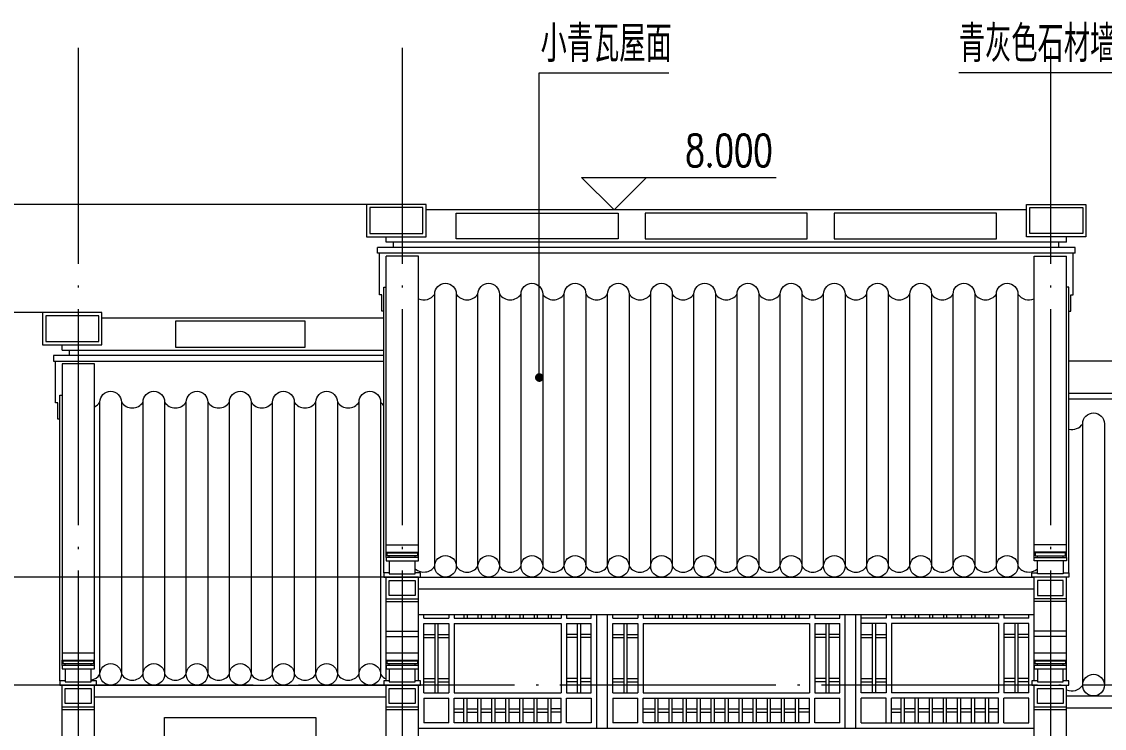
# Model space of a CAD drawing. Extents: x 577108 to 1042908, y 41950 to 81950.
# Drawn here: x 793901 to 803925, y 53495 to 60037 of the extents above; entities that cross this region are included whole.
import ezdxf

# ---------------------------------------------------------------- set-up
doc = ezdxf.new("R2010")
doc.units = 0
doc.header["$LTSCALE"] = 1000
doc.header["$MEASUREMENT"] = 0
doc.linetypes.add('DOTE', pattern=[2.42, 2, -0.2, 0.02, -0.2])
for name, color, linetype, lineweight in [('DIM_ELEV', 3, 'CONTINUOUS', 15), ('DIM_LEAD', 3, 'CONTINUOUS', 15), ('DOTE', 1, 'DOTE', 0), ('hatch', 8, 'CONTINUOUS', 5), ('LM-1', 7, 'CONTINUOUS', 18), ('LM-2', 8, 'CONTINUOUS', 18), ('LM-L', 7, 'CONTINUOUS', 15), ('LM-S', 8, 'CONTINUOUS', 5), ('PUB_TEXT', 7, 'CONTINUOUS', 20), ('瓦1', 8, 'CONTINUOUS', 15)]:
    doc.layers.add(name, color=color, linetype=linetype, lineweight=lineweight)
doc.styles.add('_TCH_DIM', font='SIMPLEX', dxfattribs={"bigfont": 'GBCBIG'})

msp = doc.modelspace()

# ---------------------------------------------------------------- linework, layer by layer
at = {"layer": 'DIM_ELEV'}
for p, q in [((799385.1564, 58295.1748), (799085.1564, 58595.1748)), ((799085.1564, 58595.1748), (800885.1564, 58595.1748)), ((799385.1564, 58295.1748), (799685.1564, 58595.1748)), ((797094.6627, 58345.1748), (792124.6627, 58345.1748)), ((794574.6627, 57345.1748), (792124.6627, 57345.1748)), ((797574.6627, 54895.1748), (792124.6627, 54895.1748)), ((794574.6627, 53895.1748), (792124.6627, 53895.1748))]:
    msp.add_line(p, q, dxfattribs=at)
at = {"layer": 'DIM_LEAD'}
for p, q in [((798693.5544, 56742.4775), (798693.5544, 59563.0589)), ((798693.5544, 59563.0589), (799892.7982, 59563.0589)), ((804414.6011, 59563.0589), (802577.1855, 59563.0589))]:
    msp.add_line(p, q, dxfattribs=at)
at = {"layer": 'DIM_LEAD', "const_width": 40}
msp.add_lwpolyline([(798693.5544, 56722.4775, 1), (798693.5544, 56762.4775, 1)], format="xyb", close=True, dxfattribs=at)
at = {"layer": 'DOTE'}
for p, q in [((794424.6627, 59795.1748), (794424.6627, 48795.1748)), ((797424.6627, 59795.1748), (797424.6627, 48795.1748)), ((803424.6627, 59795.1748), (803424.6627, 48795.1748)), ((829924.6627, 53895.1748), (792271.3809, 53895.1748))]:
    msp.add_line(p, q, dxfattribs=at)
at = {"layer": 'hatch'}
for p, q in [((797284.6627, 55120.3422), (797284.6627, 55124.972)), ((797564.6627, 55120.3422), (797564.6627, 55124.972)), ((803284.6627, 55120.3422), (803284.6627, 55124.972)), ((803564.6627, 55120.3422), (803564.6627, 55124.972)), ((797624.6627, 54515.1748), (797624.6627, 54545.1748)), ((797854.6627, 54545.1748), (797854.6627, 54515.1748)), ((797904.6627, 54545.1748), (797904.6627, 54515.1748)), ((797994.6627, 54545.1748), (797994.6627, 54515.1748)), ((798024.6627, 54545.1748), (798024.6627, 54515.1748)), ((798124.6627, 54545.1748), (798124.6627, 54515.1748)), ((798154.6627, 54545.1748), (798154.6627, 54515.1748)), ((798254.6627, 54545.1748), (798254.6627, 54515.1748)), ((798284.6627, 54545.1748), (798284.6627, 54515.1748)), ((798384.6627, 54545.1748), (798384.6627, 54515.1748)), ((798414.6627, 54545.1748), (798414.6627, 54515.1748)), ((798514.6627, 54545.1748), (798514.6627, 54515.1748)), ((798544.6627, 54545.1748), (798544.6627, 54515.1748)), ((798644.6627, 54545.1748), (798644.6627, 54515.1748)), ((798674.6627, 54545.1748), (798674.6627, 54515.1748)), ((798774.6627, 54545.1748), (798774.6627, 54515.1748)), ((798804.6627, 54545.1748), (798804.6627, 54515.1748)), ((798894.6627, 54545.1748), (798894.6627, 54515.1748)), ((798944.6627, 54545.1748), (798944.6627, 54515.1748)), ((799174.6627, 54515.1748), (799174.6627, 54545.1748)), ((799224.6627, 53495.1748), (799224.6627, 54545.1748)), ((799324.6627, 53495.1748), (799324.6627, 54545.1748)), ((799374.6627, 54515.1748), (799374.6627, 54545.1748)), ((799604.6627, 54545.1748), (799604.6627, 54515.1748)), ((799654.6627, 54545.1748), (799654.6627, 54515.1748)), ((799764.6627, 54545.1748), (799764.6627, 54515.1748)), ((799794.6627, 54545.1748), (799794.6627, 54515.1748)), ((799894.6627, 54545.1748), (799894.6627, 54515.1748)), ((799924.6627, 54545.1748), (799924.6627, 54515.1748)), ((800024.6627, 54545.1748), (800024.6627, 54515.1748)), ((800054.6627, 54545.1748), (800054.6627, 54515.1748)), ((800154.6627, 54545.1748), (800154.6627, 54515.1748)), ((800184.6627, 54545.1748), (800184.6627, 54515.1748)), ((800284.6627, 54545.1748), (800284.6627, 54515.1748)), ((800314.6627, 54545.1748), (800314.6627, 54515.1748)), ((800414.6627, 54545.1748), (800414.6627, 54515.1748)), ((800444.6627, 54545.1748), (800444.6627, 54515.1748)), ((800544.6627, 54545.1748), (800544.6627, 54515.1748)), ((800574.6627, 54545.1748), (800574.6627, 54515.1748)), ((800674.6627, 54545.1748), (800674.6627, 54515.1748)), ((800704.6627, 54545.1748), (800704.6627, 54515.1748)), ((800804.6627, 54545.1748), (800804.6627, 54515.1748)), ((800834.6627, 54545.1748), (800834.6627, 54515.1748)), ((800934.6627, 54545.1748), (800934.6627, 54515.1748)), ((800964.6627, 54545.1748), (800964.6627, 54515.1748)), ((801064.6627, 54545.1748), (801064.6627, 54515.1748)), ((801094.6627, 54545.1748), (801094.6627, 54515.1748)), ((801194.6627, 54545.1748), (801194.6627, 54515.1748)), ((801244.6627, 54545.1748), (801244.6627, 54515.1748)), ((801474.6627, 54515.1748), (801474.6627, 54545.1748)), ((801524.6627, 53495.1748), (801524.6627, 54545.1748)), ((801624.6627, 53495.1748), (801624.6627, 54545.1748)), ((801674.6627, 53825.1748), (801674.6627, 54545.1748)), ((801904.6627, 54545.1748), (801904.6627, 54515.1748)), ((801954.6627, 54545.1748), (801954.6627, 54515.1748)), ((802044.6627, 54545.1748), (802044.6627, 54515.1748)), ((802074.6627, 54545.1748), (802074.6627, 54515.1748)), ((802174.6627, 54545.1748), (802174.6627, 54515.1748)), ((802204.6627, 54545.1748), (802204.6627, 54515.1748)), ((802304.6627, 54545.1748), (802304.6627, 54515.1748)), ((802334.6627, 54545.1748), (802334.6627, 54515.1748)), ((802434.6627, 54545.1748), (802434.6627, 54515.1748)), ((802464.6627, 54545.1748), (802464.6627, 54515.1748)), ((802564.6627, 54545.1748), (802564.6627, 54515.1748)), ((802594.6627, 54545.1748), (802594.6627, 54515.1748)), ((802694.6627, 54545.1748), (802694.6627, 54515.1748)), ((802724.6627, 54545.1748), (802724.6627, 54515.1748)), ((802824.6627, 54545.1748), (802824.6627, 54515.1748)), ((802854.6627, 54545.1748), (802854.6627, 54515.1748)), ((802944.6627, 54545.1748), (802944.6627, 54515.1748)), ((802994.6627, 54545.1748), (802994.6627, 54515.1748)), ((803224.6627, 54515.1748), (803224.6627, 54545.1748)), ((797624.6627, 54515.1748), (797854.6627, 54515.1748)), ((797624.6627, 53825.1748), (797624.6627, 54465.1748)), ((797624.6627, 54465.1748), (797854.6627, 54465.1748)), ((797724.6627, 54465.1748), (797724.6627, 53825.1748)), ((797754.6627, 54465.1748), (797754.6627, 53825.1748)), ((797854.6627, 54465.1748), (797854.6627, 53825.1748)), ((797904.6627, 54515.1748), (798894.6627, 54515.1748)), ((797904.6627, 54465.1748), (798894.6627, 54465.1748)), ((797904.6627, 54465.1748), (797904.6627, 53825.1748)), ((798894.6627, 54465.1748), (798894.6627, 53825.1748)), ((798944.6627, 54515.1748), (799174.6627, 54515.1748)), ((798944.6627, 54465.1748), (799174.6627, 54465.1748)), ((798944.6627, 54465.1748), (798944.6627, 53825.1748)), ((799044.6627, 54465.1748), (799044.6627, 53825.1748)), ((799074.6627, 54465.1748), (799074.6627, 53825.1748)), ((799174.6627, 53825.1748), (799174.6627, 54465.1748)), ((799374.6627, 54515.1748), (799604.6627, 54515.1748)), ((799374.6627, 53825.1748), (799374.6627, 54465.1748)), ((799374.6627, 54465.1748), (799604.6627, 54465.1748)), ((799474.6627, 54465.1748), (799474.6627, 53825.1748)), ((799504.6627, 54465.1748), (799504.6627, 53825.1748)), ((799604.6627, 54465.1748), (799604.6627, 53825.1748)), ((799654.6627, 54515.1748), (801194.6627, 54515.1748)), ((799654.6627, 54465.1748), (801194.6627, 54465.1748)), ((799654.6627, 54465.1748), (799654.6627, 53825.1748)), ((801194.6627, 54465.1748), (801194.6627, 53825.1748)), ((801244.6627, 54515.1748), (801474.6627, 54515.1748)), ((801244.6627, 54465.1748), (801474.6627, 54465.1748)), ((801244.6627, 54465.1748), (801244.6627, 53825.1748)), ((801344.6627, 54465.1748), (801344.6627, 53825.1748)), ((801374.6627, 54465.1748), (801374.6627, 53825.1748)), ((801474.6627, 53825.1748), (801474.6627, 54465.1748)), ((801904.6627, 54515.1748), (801674.6627, 54515.1748)), ((801904.6627, 54465.1748), (801674.6627, 54465.1748)), ((801774.6627, 54465.1748), (801774.6627, 53825.1748)), ((801804.6627, 54465.1748), (801804.6627, 53825.1748)), ((801904.6627, 54465.1748), (801904.6627, 53825.1748)), ((802944.6627, 54515.1748), (801954.6627, 54515.1748)), ((801954.6627, 54465.1748), (801954.6627, 53825.1748)), ((802944.6627, 54465.1748), (801954.6627, 54465.1748)), ((802944.6627, 54465.1748), (802944.6627, 53825.1748)), ((803224.6627, 54515.1748), (802994.6627, 54515.1748)), ((803224.6627, 54465.1748), (802994.6627, 54465.1748)), ((802994.6627, 54465.1748), (802994.6627, 53825.1748)), ((803094.6627, 54465.1748), (803094.6627, 53825.1748)), ((803124.6627, 54465.1748), (803124.6627, 53825.1748)), ((803224.6627, 53825.1748), (803224.6627, 54465.1748)), ((797624.6627, 54365.1748), (797724.6627, 54365.1748)), ((797624.6627, 54335.1748), (797724.6627, 54335.1748)), ((797754.6627, 54365.1748), (797854.6627, 54365.1748)), ((797754.6627, 54335.1748), (797854.6627, 54335.1748)), ((799044.6627, 54365.1748), (798944.6627, 54365.1748)), ((799044.6627, 54335.1748), (798944.6627, 54335.1748)), ((799174.6627, 54365.1748), (799074.6627, 54365.1748)), ((799174.6627, 54335.1748), (799074.6627, 54335.1748)), ((799374.6627, 54365.1748), (799474.6627, 54365.1748)), ((799374.6627, 54335.1748), (799474.6627, 54335.1748)), ((799504.6627, 54365.1748), (799604.6627, 54365.1748)), ((799504.6627, 54335.1748), (799604.6627, 54335.1748)), ((801344.6627, 54365.1748), (801244.6627, 54365.1748)), ((801344.6627, 54335.1748), (801244.6627, 54335.1748)), ((801474.6627, 54365.1748), (801374.6627, 54365.1748)), ((801474.6627, 54335.1748), (801374.6627, 54335.1748)), ((801674.6627, 54365.1748), (801774.6627, 54365.1748)), ((801674.6627, 54335.1748), (801774.6627, 54335.1748)), ((801804.6627, 54365.1748), (801904.6627, 54365.1748)), ((801804.6627, 54335.1748), (801904.6627, 54335.1748)), ((803094.6627, 54365.1748), (802994.6627, 54365.1748)), ((803094.6627, 54335.1748), (802994.6627, 54335.1748)), ((803224.6627, 54365.1748), (803124.6627, 54365.1748)), ((803224.6627, 54335.1748), (803124.6627, 54335.1748)), ((794284.6627, 54120.3422), (794284.6627, 54124.972)), ((794564.6627, 54120.3422), (794564.6627, 54124.972)), ((797624.6627, 53955.1748), (797724.6627, 53955.1748)), ((797754.6627, 53955.1748), (797854.6627, 53955.1748)), ((799044.6627, 53955.1748), (798944.6627, 53955.1748)), ((799174.6627, 53955.1748), (799074.6627, 53955.1748)), ((799374.6627, 53955.1748), (799474.6627, 53955.1748)), ((799504.6627, 53955.1748), (799604.6627, 53955.1748)), ((801344.6627, 53955.1748), (801244.6627, 53955.1748)), ((801474.6627, 53955.1748), (801374.6627, 53955.1748)), ((801674.6627, 53955.1748), (801774.6627, 53955.1748)), ((801804.6627, 53955.1748), (801904.6627, 53955.1748)), ((803094.6627, 53955.1748), (802994.6627, 53955.1748)), ((803224.6627, 53955.1748), (803124.6627, 53955.1748)), ((797624.6627, 53925.1748), (797724.6627, 53925.1748)), ((797754.6627, 53925.1748), (797854.6627, 53925.1748)), ((799044.6627, 53925.1748), (798944.6627, 53925.1748)), ((799174.6627, 53925.1748), (799074.6627, 53925.1748)), ((799374.6627, 53925.1748), (799474.6627, 53925.1748)), ((799504.6627, 53925.1748), (799604.6627, 53925.1748)), ((801344.6627, 53925.1748), (801244.6627, 53925.1748)), ((801474.6627, 53925.1748), (801374.6627, 53925.1748)), ((801674.6627, 53925.1748), (801774.6627, 53925.1748)), ((801804.6627, 53925.1748), (801904.6627, 53925.1748)), ((803094.6627, 53925.1748), (802994.6627, 53925.1748)), ((803224.6627, 53925.1748), (803124.6627, 53925.1748)), ((797624.6627, 53825.1748), (797854.6627, 53825.1748)), ((797624.6627, 53775.1748), (797854.6627, 53775.1748)), ((797624.6627, 53775.1748), (797624.6627, 53545.1748)), ((797854.6627, 53545.1748), (797854.6627, 53775.1748)), ((797904.6627, 53825.1748), (798894.6627, 53825.1748)), ((797904.6627, 53545.1748), (797904.6627, 53775.1748)), ((797904.6627, 53775.1748), (798894.6627, 53775.1748)), ((797994.6627, 53545.1748), (797994.6627, 53775.1748)), ((798024.6627, 53545.1748), (798024.6627, 53775.1748)), ((798124.6627, 53545.1748), (798124.6627, 53775.1748)), ((798154.6627, 53545.1748), (798154.6627, 53775.1748)), ((798254.6627, 53545.1748), (798254.6627, 53775.1748)), ((798284.6627, 53545.1748), (798284.6627, 53775.1748)), ((798384.6627, 53545.1748), (798384.6627, 53775.1748)), ((798414.6627, 53545.1748), (798414.6627, 53775.1748)), ((798514.6627, 53545.1748), (798514.6627, 53775.1748)), ((798544.6627, 53545.1748), (798544.6627, 53775.1748)), ((798644.6627, 53545.1748), (798644.6627, 53775.1748)), ((798674.6627, 53545.1748), (798674.6627, 53775.1748)), ((798774.6627, 53545.1748), (798774.6627, 53775.1748)), ((798804.6627, 53545.1748), (798804.6627, 53775.1748)), ((798894.6627, 53545.1748), (798894.6627, 53775.1748)), ((798944.6627, 53825.1748), (799174.6627, 53825.1748)), ((798944.6627, 53545.1748), (798944.6627, 53775.1748)), ((798944.6627, 53775.1748), (799174.6627, 53775.1748)), ((799174.6627, 53775.1748), (799174.6627, 53545.1748)), ((799374.6627, 53825.1748), (799604.6627, 53825.1748)), ((799374.6627, 53775.1748), (799604.6627, 53775.1748)), ((799374.6627, 53775.1748), (799374.6627, 53545.1748)), ((799604.6627, 53545.1748), (799604.6627, 53775.1748)), ((799654.6627, 53825.1748), (801194.6627, 53825.1748)), ((799654.6627, 53545.1748), (799654.6627, 53775.1748)), ((799654.6627, 53775.1748), (801194.6627, 53775.1748)), ((799764.6627, 53545.1748), (799764.6627, 53775.1748)), ((799794.6627, 53545.1748), (799794.6627, 53775.1748)), ((799894.6627, 53545.1748), (799894.6627, 53775.1748)), ((799924.6627, 53545.1748), (799924.6627, 53775.1748)), ((800024.6627, 53545.1748), (800024.6627, 53775.1748)), ((800054.6627, 53545.1748), (800054.6627, 53775.1748)), ((800154.6627, 53545.1748), (800154.6627, 53775.1748)), ((800184.6627, 53545.1748), (800184.6627, 53775.1748)), ((800284.6627, 53545.1748), (800284.6627, 53775.1748)), ((800314.6627, 53545.1748), (800314.6627, 53775.1748)), ((800414.6627, 53545.1748), (800414.6627, 53775.1748)), ((800444.6627, 53545.1748), (800444.6627, 53775.1748)), ((800544.6627, 53545.1748), (800544.6627, 53775.1748)), ((800574.6627, 53545.1748), (800574.6627, 53775.1748)), ((800674.6627, 53545.1748), (800674.6627, 53775.1748)), ((800704.6627, 53545.1748), (800704.6627, 53775.1748)), ((800804.6627, 53545.1748), (800804.6627, 53775.1748)), ((800834.6627, 53545.1748), (800834.6627, 53775.1748)), ((800934.6627, 53545.1748), (800934.6627, 53775.1748)), ((800964.6627, 53545.1748), (800964.6627, 53775.1748)), ((801064.6627, 53545.1748), (801064.6627, 53775.1748)), ((801094.6627, 53545.1748), (801094.6627, 53775.1748)), ((801194.6627, 53545.1748), (801194.6627, 53775.1748)), ((801244.6627, 53825.1748), (801474.6627, 53825.1748)), ((801244.6627, 53545.1748), (801244.6627, 53775.1748)), ((801244.6627, 53775.1748), (801474.6627, 53775.1748)), ((801474.6627, 53545.1748), (801474.6627, 53775.1748)), ((801904.6627, 53825.1748), (801674.6627, 53825.1748)), ((801674.6627, 53545.1748), (801674.6627, 53775.1748)), ((801904.6627, 53775.1748), (801674.6627, 53775.1748)), ((801904.6627, 53545.1748), (801904.6627, 53775.1748)), ((802944.6627, 53825.1748), (801954.6627, 53825.1748)), ((801954.6627, 53545.1748), (801954.6627, 53775.1748)), ((802944.6627, 53775.1748), (801954.6627, 53775.1748)), ((802044.6627, 53545.1748), (802044.6627, 53775.1748)), ((802074.6627, 53545.1748), (802074.6627, 53775.1748)), ((802174.6627, 53545.1748), (802174.6627, 53775.1748)), ((802204.6627, 53545.1748), (802204.6627, 53775.1748)), ((802304.6627, 53545.1748), (802304.6627, 53775.1748)), ((802334.6627, 53545.1748), (802334.6627, 53775.1748)), ((802434.6627, 53545.1748), (802434.6627, 53775.1748)), ((802464.6627, 53545.1748), (802464.6627, 53775.1748)), ((802564.6627, 53545.1748), (802564.6627, 53775.1748)), ((802594.6627, 53545.1748), (802594.6627, 53775.1748)), ((802694.6627, 53545.1748), (802694.6627, 53775.1748)), ((802724.6627, 53545.1748), (802724.6627, 53775.1748)), ((802824.6627, 53545.1748), (802824.6627, 53775.1748)), ((802854.6627, 53545.1748), (802854.6627, 53775.1748)), ((802944.6627, 53545.1748), (802944.6627, 53775.1748)), ((803224.6627, 53825.1748), (802994.6627, 53825.1748)), ((802994.6627, 53545.1748), (802994.6627, 53775.1748)), ((803224.6627, 53775.1748), (802994.6627, 53775.1748)), ((803224.6627, 53545.1748), (803224.6627, 53775.1748)), ((797904.6627, 53675.1748), (797994.6627, 53675.1748)), ((797904.6627, 53645.1748), (797994.6627, 53645.1748)), ((798024.6627, 53675.1748), (798124.6627, 53675.1748)), ((798024.6627, 53645.1748), (798124.6627, 53645.1748)), ((798154.6627, 53675.1748), (798254.6627, 53675.1748)), ((798154.6627, 53645.1748), (798254.6627, 53645.1748)), ((798284.6627, 53675.1748), (798384.6627, 53675.1748)), ((798284.6627, 53645.1748), (798384.6627, 53645.1748)), ((798414.6627, 53675.1748), (798514.6627, 53675.1748)), ((798414.6627, 53645.1748), (798514.6627, 53645.1748)), ((798544.6627, 53675.1748), (798644.6627, 53675.1748)), ((798544.6627, 53645.1748), (798644.6627, 53645.1748)), ((798674.6627, 53675.1748), (798774.6627, 53675.1748)), ((798674.6627, 53645.1748), (798774.6627, 53645.1748)), ((798894.6627, 53675.1748), (798804.6627, 53675.1748)), ((798894.6627, 53645.1748), (798804.6627, 53645.1748)), ((799654.6627, 53675.1748), (799764.6627, 53675.1748)), ((799654.6627, 53645.1748), (799764.6627, 53645.1748)), ((799794.6627, 53675.1748), (799894.6627, 53675.1748)), ((799794.6627, 53645.1748), (799894.6627, 53645.1748)), ((799924.6627, 53675.1748), (800024.6627, 53675.1748)), ((799924.6627, 53645.1748), (800024.6627, 53645.1748)), ((800054.6627, 53675.1748), (800154.6627, 53675.1748)), ((800054.6627, 53645.1748), (800154.6627, 53645.1748)), ((800184.6627, 53675.1748), (800284.6627, 53675.1748)), ((800184.6627, 53645.1748), (800284.6627, 53645.1748)), ((800314.6627, 53675.1748), (800414.6627, 53675.1748)), ((800314.6627, 53645.1748), (800414.6627, 53645.1748)), ((800444.6627, 53675.1748), (800544.6627, 53675.1748)), ((800444.6627, 53645.1748), (800544.6627, 53645.1748)), ((800574.6627, 53675.1748), (800674.6627, 53675.1748)), ((800574.6627, 53645.1748), (800674.6627, 53645.1748)), ((800704.6627, 53675.1748), (800804.6627, 53675.1748)), ((800704.6627, 53645.1748), (800804.6627, 53645.1748)), ((800834.6627, 53675.1748), (800934.6627, 53675.1748)), ((800834.6627, 53645.1748), (800934.6627, 53645.1748)), ((800964.6627, 53675.1748), (801064.6627, 53675.1748)), ((800964.6627, 53645.1748), (801064.6627, 53645.1748)), ((801194.6627, 53675.1748), (801094.6627, 53675.1748)), ((801194.6627, 53645.1748), (801094.6627, 53645.1748)), ((801954.6627, 53675.1748), (802044.6627, 53675.1748)), ((801954.6627, 53645.1748), (802044.6627, 53645.1748)), ((802174.6627, 53675.1748), (802074.6627, 53675.1748)), ((802174.6627, 53645.1748), (802074.6627, 53645.1748)), ((802304.6627, 53675.1748), (802204.6627, 53675.1748)), ((802304.6627, 53645.1748), (802204.6627, 53645.1748)), ((802434.6627, 53675.1748), (802334.6627, 53675.1748)), ((802434.6627, 53645.1748), (802334.6627, 53645.1748)), ((802564.6627, 53675.1748), (802464.6627, 53675.1748)), ((802564.6627, 53645.1748), (802464.6627, 53645.1748)), ((802694.6627, 53675.1748), (802594.6627, 53675.1748)), ((802694.6627, 53645.1748), (802594.6627, 53645.1748)), ((802824.6627, 53675.1748), (802724.6627, 53675.1748)), ((802824.6627, 53645.1748), (802724.6627, 53645.1748)), ((802944.6627, 53675.1748), (802854.6627, 53675.1748)), ((802944.6627, 53645.1748), (802854.6627, 53645.1748)), ((797854.6627, 53545.1748), (797624.6627, 53545.1748)), ((798894.6627, 53545.1748), (797904.6627, 53545.1748)), ((799174.6627, 53545.1748), (798944.6627, 53545.1748)), ((799604.6627, 53545.1748), (799374.6627, 53545.1748)), ((801194.6627, 53545.1748), (799654.6627, 53545.1748)), ((801474.6627, 53545.1748), (801244.6627, 53545.1748)), ((801674.6627, 53545.1748), (802944.6627, 53545.1748)), ((802994.6627, 53545.1748), (803224.6627, 53545.1748)), ((803274.6627, 53495.1748), (797574.6627, 53495.1748))]:
    msp.add_line(p, q, dxfattribs=at)
at = {"layer": 'LM-1'}
for p, q in [((794574.6627, 56868.3401), (794274.6627, 56868.3401)), ((794274.6627, 56868.3401), (794274.6627, 54124.972)), ((794574.6627, 54124.972), (794574.6627, 56868.3401)), ((794254.6627, 53935.8242), (794254.6627, 56578.7848)), ((797274.6627, 53935.8242), (797274.6627, 54895.1748)), ((797574.6627, 53935.8242), (797574.6627, 54895.1748)), ((797574.6627, 54895.1748), (803274.6627, 54895.1748)), ((803274.6627, 53935.8242), (803274.6627, 54895.1748)), ((803574.6627, 53935.8242), (803574.6627, 54895.1748)), ((803274.6627, 54782.6142), (797574.6627, 54782.6142)), ((797274.6627, 54695.1748), (797574.6627, 54695.1748)), ((803574.6627, 54695.1748), (803274.6627, 54695.1748)), ((803274.6627, 54545.1748), (797574.6627, 54545.1748)), ((794274.6627, 52408.5723), (794274.6627, 53895.1748)), ((794574.6627, 52408.5723), (794574.6627, 53895.1748)), ((794574.6627, 53895.1748), (797274.6627, 53895.1748)), ((797274.6627, 50145.1748), (797274.6627, 53895.1748)), ((797574.6627, 50145.1748), (797574.6627, 53895.1748)), ((803274.6627, 52408.5723), (803274.6627, 53895.1748)), ((803574.6627, 52408.5723), (803574.6627, 53895.1748)), ((797274.6627, 53782.6142), (794574.6627, 53782.6142)), ((803574.6627, 53795.1748), (806474.6627, 53795.1748)), ((794274.6627, 53695.1748), (794574.6627, 53695.1748)), ((806524.6627, 53682.6142), (803574.6627, 53682.6142))]:
    msp.add_line(p, q, dxfattribs=at)
for points in [[(797574.6627, 55077.9284), (797274.6627, 55077.9284), (797274.6627, 55045.8525), (797304.6627, 55045.8525), (797304.6627, 54925.1748), (797544.6627, 54925.1748), (797544.6627, 55045.8525), (797574.6627, 55045.8525), (797574.6627, 55077.9284)], [(803274.6627, 55077.9284), (803574.6627, 55077.9284), (803574.6627, 55045.8525), (803544.6627, 55045.8525), (803544.6627, 54925.1748), (803304.6627, 54925.1748), (803304.6627, 55045.8525), (803274.6627, 55045.8525), (803274.6627, 55077.9284)], [(797304.6627, 54935.8242), (797254.6627, 54935.8242), (797254.6627, 54895.1748), (797594.6627, 54895.1748), (797594.6627, 54935.8242), (797544.6627, 54935.8242)], [(803544.6627, 54935.8242), (803594.6627, 54935.8242), (803594.6627, 54895.1748), (803254.6627, 54895.1748), (803254.6627, 54935.8242), (803304.6627, 54935.8242)], [(794574.6627, 54077.9284), (794274.6627, 54077.9284), (794274.6627, 54045.8525), (794304.6627, 54045.8525), (794304.6627, 53925.1748), (794544.6627, 53925.1748), (794544.6627, 54045.8525), (794574.6627, 54045.8525), (794574.6627, 54077.9284)], [(794304.6627, 53935.8242), (794254.6627, 53935.8242), (794254.6627, 53895.1748), (794594.6627, 53895.1748), (794594.6627, 53935.8242), (794544.6627, 53935.8242)]]:
    msp.add_lwpolyline(points, dxfattribs=at)
for points in [[(797284.6627, 55120.3422), (797564.6627, 55120.3422), (797564.6627, 55092.2805), (797284.6627, 55092.2805)], [(803564.6627, 55120.3422), (803284.6627, 55120.3422), (803284.6627, 55092.2805), (803564.6627, 55092.2805)], [(794284.6627, 54120.3422), (794564.6627, 54120.3422), (794564.6627, 54092.2805), (794284.6627, 54092.2805)], [(795224.6627, 53595.1748), (796624.6627, 53595.1748), (796624.6627, 50895.1748), (795224.6627, 50895.1748)]]:
    msp.add_lwpolyline(points, close=True, dxfattribs=at)
at = {"layer": 'LM-2'}
for p, q in [((797274.6627, 55077.9284), (797274.6627, 55124.972)), ((797304.6627, 55120.3422), (797304.6627, 55124.972)), ((797304.6627, 55077.9284), (797304.6627, 55092.2805)), ((797304.6627, 55045.8525), (797544.6627, 55045.8525)), ((797544.6627, 55120.3422), (797544.6627, 55124.972)), ((797544.6627, 55077.9284), (797544.6627, 55092.2805)), ((797574.6627, 55077.9284), (797574.6627, 55124.972)), ((803274.6627, 55077.9284), (803274.6627, 55124.972)), ((803304.6627, 55120.3422), (803304.6627, 55124.972)), ((803304.6627, 55077.9284), (803304.6627, 55092.2805)), ((803544.6627, 55045.8525), (803304.6627, 55045.8525)), ((803544.6627, 55120.3422), (803544.6627, 55124.972)), ((803544.6627, 55077.9284), (803544.6627, 55092.2805)), ((803574.6627, 55077.9284), (803574.6627, 55124.972)), ((797274.6627, 54670.1748), (797574.6627, 54670.1748)), ((803574.6627, 54670.1748), (803274.6627, 54670.1748)), ((797274.6627, 54395.1748), (797574.6627, 54395.1748)), ((797274.6627, 54345.1748), (797574.6627, 54345.1748)), ((803574.6627, 54395.1748), (803274.6627, 54395.1748)), ((803574.6627, 54345.1748), (803274.6627, 54345.1748)), ((794274.6627, 54077.9284), (794274.6627, 54124.972)), ((794304.6627, 54120.3422), (794304.6627, 54124.972)), ((794304.6627, 54077.9284), (794304.6627, 54092.2805)), ((794304.6627, 54045.8525), (794544.6627, 54045.8525)), ((794544.6627, 54120.3422), (794544.6627, 54124.972)), ((794544.6627, 54077.9284), (794544.6627, 54092.2805)), ((794574.6627, 54077.9284), (794574.6627, 54124.972)), ((794274.6627, 53670.1748), (794574.6627, 53670.1748))]:
    msp.add_line(p, q, dxfattribs=at)
for points in [[(797924.6627, 58265.1748), (799424.6627, 58265.1748), (799424.6627, 58025.1748), (797924.6627, 58025.1748)], [(801174.6627, 58265.1748), (799674.6627, 58265.1748), (799674.6627, 58025.1748), (801174.6627, 58025.1748)], [(802924.6627, 58265.1748), (801424.6627, 58265.1748), (801424.6627, 58025.1748), (802924.6627, 58025.1748)], [(797304.6627, 54864.5911), (797544.6627, 54864.5911), (797544.6627, 54724.5911), (797304.6627, 54724.5911)], [(803544.6627, 54864.5911), (803304.6627, 54864.5911), (803304.6627, 54724.5911), (803544.6627, 54724.5911)], [(794304.6627, 53864.5911), (794544.6627, 53864.5911), (794544.6627, 53724.5911), (794304.6627, 53724.5911)]]:
    msp.add_lwpolyline(points, close=True, dxfattribs=at)
at = {"layer": 'LM-L'}
for p, q in [((803204.6627, 58295.1748), (797644.6627, 58295.1748)), ((797274.6627, 57995.1748), (797274.6627, 58045.1748)), ((803574.6627, 57995.1748), (803574.6627, 58045.1748)), ((803654.6627, 57945.1748), (797194.6627, 57945.1748)), ((797194.6627, 57895.1748), (797194.6627, 57945.1748)), ((803574.6627, 57995.1748), (797274.6627, 57995.1748)), ((797344.6627, 57945.1748), (797344.6627, 57995.1748)), ((803504.6627, 57945.1748), (803504.6627, 57995.1748)), ((803654.6627, 57895.1748), (803654.6627, 57945.1748)), ((803654.6627, 57895.1748), (797194.6627, 57895.1748)), ((797214.6627, 57507.4256), (797214.6627, 57895.1748)), ((797274.6627, 55124.972), (797274.6627, 57865.0905)), ((797574.6627, 57865.0905), (797274.6627, 57865.0905)), ((797574.6627, 55124.972), (797574.6627, 57865.0905)), ((803274.6627, 57865.0905), (803574.6627, 57865.0905)), ((803274.6627, 55124.972), (803274.6627, 57865.0905)), ((803574.6627, 55124.972), (803574.6627, 57865.0905)), ((803634.6627, 57507.4256), (803634.6627, 57895.1748)), ((797254.6627, 57578.7848), (797274.6627, 57578.7848)), ((797254.6627, 54935.8242), (797254.6627, 57578.7848)), ((803594.6627, 57578.7848), (803574.6627, 57578.7848)), ((803594.6627, 54935.8242), (803594.6627, 57578.7848)), ((797234.6627, 57507.4256), (797214.6627, 57507.4256)), ((797234.6627, 57357.4256), (797234.6627, 57507.4256)), ((803614.6627, 57357.4256), (803614.6627, 57507.4256)), ((803614.6627, 57507.4256), (803634.6627, 57507.4256)), ((797254.6627, 57357.4256), (797234.6627, 57357.4256)), ((803594.6627, 57357.4256), (803614.6627, 57357.4256)), ((794644.6627, 57295.1748), (797254.6627, 57295.1748)), ((794274.6627, 56995.1748), (794274.6627, 57045.1748)), ((794274.6627, 56995.1748), (797254.6627, 56995.1748)), ((794344.6627, 56945.1748), (794344.6627, 56995.1748)), ((794214.6627, 56507.4256), (794214.6627, 56895.1748)), ((807254.6627, 56895.1748), (803594.6627, 56895.1748)), ((794254.6627, 56578.7848), (794274.6627, 56578.7848)), ((807254.6627, 56595.1748), (803594.6627, 56595.1748)), ((794234.6627, 56507.4256), (794214.6627, 56507.4256)), ((794234.6627, 56357.4256), (794234.6627, 56507.4256)), ((794254.6627, 56357.4256), (794234.6627, 56357.4256)), ((797274.6627, 55195.1748), (797574.6627, 55195.1748)), ((803574.6627, 55195.1748), (803274.6627, 55195.1748)), ((797274.6627, 55124.972), (797574.6627, 55124.972)), ((803574.6627, 55124.972), (803274.6627, 55124.972)), ((794274.6627, 54195.1748), (794574.6627, 54195.1748)), ((797274.6627, 54195.1748), (797574.6627, 54195.1748)), ((803274.6627, 54195.1748), (803574.6627, 54195.1748)), ((794274.6627, 54124.972), (794574.6627, 54124.972)), ((797274.6627, 54124.972), (797574.6627, 54124.972)), ((797284.6627, 54120.3422), (797284.6627, 54124.972)), ((797564.6627, 54120.3422), (797564.6627, 54124.972)), ((803274.6627, 54124.972), (803574.6627, 54124.972)), ((803284.6627, 54120.3422), (803284.6627, 54124.972)), ((803564.6627, 54120.3422), (803564.6627, 54124.972)), ((797274.6627, 53695.1748), (797574.6627, 53695.1748)), ((803274.6627, 53695.1748), (803574.6627, 53695.1748))]:
    msp.add_line(p, q, dxfattribs=at)
for points in [[(797644.6627, 58345.1748), (797094.6627, 58345.1748), (797094.6627, 58045.1748), (797644.6627, 58045.1748)], [(803204.6627, 58345.1748), (803754.6627, 58345.1748), (803754.6627, 58045.1748), (803204.6627, 58045.1748)], [(794644.6627, 57345.1748), (794094.6627, 57345.1748), (794094.6627, 57045.1748), (794644.6627, 57045.1748)], [(797284.6627, 54120.3422), (797564.6627, 54120.3422), (797564.6627, 54092.2805), (797284.6627, 54092.2805)], [(803284.6627, 54120.3422), (803564.6627, 54120.3422), (803564.6627, 54092.2805), (803284.6627, 54092.2805)]]:
    msp.add_lwpolyline(points, close=True, dxfattribs=at)
for points in [[(797254.6627, 56945.1748), (794194.6627, 56945.1748), (794194.6627, 56895.1748), (797254.6627, 56895.1748)], [(803594.6627, 56545.1748), (807254.6627, 56545.1748)], [(797574.6627, 54077.9284), (797274.6627, 54077.9284), (797274.6627, 54045.8525), (797304.6627, 54045.8525), (797304.6627, 53925.1748), (797544.6627, 53925.1748), (797544.6627, 54045.8525), (797574.6627, 54045.8525), (797574.6627, 54077.9284)], [(803574.6627, 54077.9284), (803274.6627, 54077.9284), (803274.6627, 54045.8525), (803304.6627, 54045.8525), (803304.6627, 53925.1748), (803544.6627, 53925.1748), (803544.6627, 54045.8525), (803574.6627, 54045.8525), (803574.6627, 54077.9284)], [(797304.6627, 53935.8242), (797254.6627, 53935.8242), (797254.6627, 53895.1748), (797594.6627, 53895.1748), (797594.6627, 53935.8242), (797544.6627, 53935.8242)], [(803304.6627, 53935.8242), (803254.6627, 53935.8242), (803254.6627, 53895.1748), (803594.6627, 53895.1748), (803594.6627, 53935.8242), (803544.6627, 53935.8242)]]:
    msp.add_lwpolyline(points, dxfattribs=at)
at = {"layer": 'LM-S'}
for p, q in [((797274.6627, 54077.9284), (797274.6627, 54124.972)), ((797304.6627, 54120.3422), (797304.6627, 54124.972)), ((797304.6627, 54077.9284), (797304.6627, 54092.2805)), ((797304.6627, 54045.8525), (797544.6627, 54045.8525)), ((797544.6627, 54120.3422), (797544.6627, 54124.972)), ((797544.6627, 54077.9284), (797544.6627, 54092.2805)), ((797574.6627, 54077.9284), (797574.6627, 54124.972)), ((803274.6627, 54077.9284), (803274.6627, 54124.972)), ((803304.6627, 54120.3422), (803304.6627, 54124.972)), ((803304.6627, 54077.9284), (803304.6627, 54092.2805)), ((803304.6627, 54045.8525), (803544.6627, 54045.8525)), ((803544.6627, 54120.3422), (803544.6627, 54124.972)), ((803544.6627, 54077.9284), (803544.6627, 54092.2805)), ((803574.6627, 54077.9284), (803574.6627, 54124.972)), ((797274.6627, 53670.1748), (797574.6627, 53670.1748)), ((803274.6627, 53670.1748), (803574.6627, 53670.1748))]:
    msp.add_line(p, q, dxfattribs=at)
for points in [[(797614.6627, 58315.1748), (797124.6627, 58315.1748), (797124.6627, 58075.1748), (797614.6627, 58075.1748)], [(803234.6627, 58315.1748), (803724.6627, 58315.1748), (803724.6627, 58075.1748), (803234.6627, 58075.1748)], [(794614.6627, 57315.1748), (794124.6627, 57315.1748), (794124.6627, 57075.1748), (794614.6627, 57075.1748)], [(796524.6627, 57265.1748), (795324.6627, 57265.1748), (795324.6627, 57025.1748), (796524.6627, 57025.1748)], [(797304.6627, 53864.5911), (797544.6627, 53864.5911), (797544.6627, 53724.5911), (797304.6627, 53724.5911)], [(803304.6627, 53864.5911), (803544.6627, 53864.5911), (803544.6627, 53724.5911), (803304.6627, 53724.5911)]]:
    msp.add_lwpolyline(points, close=True, dxfattribs=at)
at = {"layer": '瓦1'}
for points in [[(797724.6627, 54995.1748), (797724.6627, 57515.2471, -1), (797924.6627, 57515.2471), (797924.6627, 54995.1748)], [(798124.6627, 54995.1748), (798124.6627, 57515.2471, -1), (798324.6627, 57515.2471), (798324.6627, 54995.1748)], [(798524.6627, 54995.1748), (798524.6627, 57515.2471, -1), (798724.6627, 57515.2471), (798724.6627, 54995.1748)], [(798924.6627, 54995.1748), (798924.6627, 57515.2471, -1), (799124.6627, 57515.2471), (799124.6627, 54995.1748)], [(799324.6627, 54995.1748), (799324.6627, 57515.2471, -1), (799524.6627, 57515.2471), (799524.6627, 54995.1748)], [(799724.6627, 54995.1748), (799724.6627, 57515.2471, -1), (799924.6627, 57515.2471), (799924.6627, 54995.1748)], [(800124.6627, 54995.1748), (800124.6627, 57515.2471, -1), (800324.6627, 57515.2471), (800324.6627, 54995.1748)], [(800524.6627, 54995.1748), (800524.6627, 57515.2471, -1), (800724.6627, 57515.2471), (800724.6627, 54995.1748)], [(800924.6627, 54995.1748), (800924.6627, 57515.2471, -1), (801124.6627, 57515.2471), (801124.6627, 54995.1748)], [(801324.6627, 54995.1748), (801324.6627, 57515.2471, -1), (801524.6627, 57515.2471), (801524.6627, 54995.1748)], [(801724.6627, 54995.1748), (801724.6627, 57515.2471, -1), (801924.6627, 57515.2471), (801924.6627, 54995.1748)], [(802124.6627, 54995.1748), (802124.6627, 57515.2471, -1), (802324.6627, 57515.2471), (802324.6627, 54995.1748)], [(802524.6627, 54995.1748), (802524.6627, 57515.2471, -1), (802724.6627, 57515.2471), (802724.6627, 54995.1748)], [(802924.6627, 54995.1748), (802924.6627, 57515.2471, -1), (803124.6627, 57515.2471), (803124.6627, 54995.1748)], [(794624.6629, 53995.1748), (794624.6629, 56515.2471, -1), (794824.6629, 56515.2471), (794824.6629, 53995.1748)], [(795024.6629, 53995.1748), (795024.6629, 56515.2471, -1), (795224.6629, 56515.2471), (795224.6629, 53995.1748)], [(795424.6629, 53995.1748), (795424.6629, 56515.2471, -1), (795624.6629, 56515.2471), (795624.6629, 53995.1748)], [(795824.6629, 53995.1748), (795824.6629, 56515.2471, -1), (796024.6629, 56515.2471), (796024.6629, 53995.1748)], [(796224.6629, 53995.1748), (796224.6629, 56515.2471, -1), (796424.6629, 56515.2471), (796424.6629, 53995.1748)], [(796624.6629, 53995.1748), (796624.6629, 56515.2471, -1), (796824.6629, 56515.2471), (796824.6629, 53995.1748)], [(797024.6629, 53995.1748), (797024.6629, 56515.2471, -1), (797224.6629, 56515.2471), (797224.6629, 53995.1748)], [(803724.6627, 53895.1748), (803724.6627, 56315.2471, -1), (803924.6627, 56315.2471), (803924.6627, 53895.1748)]]:
    msp.add_lwpolyline(points, format="xyb", dxfattribs=at)
for centre in [(797824.6627, 54995.1748), (798224.6627, 54995.1748), (798624.6627, 54995.1748), (799024.6627, 54995.1748), (799424.6627, 54995.1748), (799824.6627, 54995.1748), (800224.6627, 54995.1748), (800624.6627, 54995.1748), (801024.6627, 54995.1748), (801424.6627, 54995.1748), (801824.6627, 54995.1748), (802224.6627, 54995.1748), (802624.6627, 54995.1748), (803024.6627, 54995.1748), (794724.6629, 53995.1748), (795124.6629, 53995.1748), (795524.6629, 53995.1748), (795924.6629, 53995.1748), (796324.6629, 53995.1748), (796724.6629, 53995.1748), (797124.6629, 53995.1748), (803824.6627, 53895.1748)]:
    msp.add_circle(centre, 100, dxfattribs=at)
for centre, start, end in [((797624.6627, 57581.5796), 245.37568164, 326.44269023), ((798024.6627, 57581.5796), 213.55730977, 326.44269023), ((798424.6627, 57581.5796), 213.55730977, 326.44269023), ((798824.6627, 57581.5796), 213.55730977, 326.44269023), ((799224.6627, 57581.5796), 213.55730977, 326.44269023), ((799624.6627, 57581.5796), 213.55730977, 326.44269023), ((800024.6627, 57581.5796), 213.55730977, 326.44269023), ((800424.6627, 57581.5796), 213.55730977, 326.44269023), ((800824.6627, 57581.5796), 213.55730977, 326.44269023), ((801224.6627, 57581.5796), 213.55730977, 326.44269023), ((801624.6627, 57581.5796), 213.55730977, 326.44269023), ((802024.6627, 57581.5796), 213.55730977, 326.44269023), ((802424.6627, 57581.5796), 213.55730977, 326.44269023), ((802824.6627, 57581.5796), 213.55730977, 326.44269023), ((803224.6627, 57581.5796), 213.55730977, 294.62431836), ((794524.6629, 56581.5796), 294.62420499, 326.44269023), ((794924.6629, 56581.5796), 213.55730977, 326.44269023), ((795324.6629, 56581.5796), 213.55730977, 326.44269023), ((795724.6629, 56581.5796), 213.55730977, 326.44269023), ((796124.6629, 56581.5796), 213.55730977, 326.44269023), ((796524.6629, 56581.5796), 213.55730977, 326.44269023), ((796924.6629, 56581.5796), 213.55730977, 326.44269023), ((797324.6629, 56581.5796), 213.55730977, 234.31453843), ((803624.6627, 56381.5796), 255.52248781, 326.44269023), ((797624.6627, 55061.5073), 228.1896851, 326.44269023), ((798024.6627, 55061.5073), 213.55730977, 326.44269023), ((798424.6627, 55061.5073), 213.55730977, 326.44269023), ((798824.6627, 55061.5073), 213.55730977, 326.44269023), ((799224.6627, 55061.5073), 213.55730977, 326.44269023), ((799624.6627, 55061.5073), 213.55730977, 326.44269023), ((800024.6627, 55061.5073), 213.55730977, 326.44269023), ((800424.6627, 55061.5073), 213.55730977, 326.44269023), ((800824.6627, 55061.5073), 213.55730977, 326.44269023), ((801224.6627, 55061.5073), 213.55730977, 326.44269023), ((801624.6627, 55061.5073), 213.55730977, 326.44269023), ((802024.6627, 55061.5073), 213.55730977, 326.44269023), ((802424.6627, 55061.5073), 213.55730977, 326.44269023), ((802824.6627, 55061.5073), 213.55730977, 326.44269023), ((803224.6627, 55061.5073), 213.55730977, 311.8103149), ((794524.6629, 54061.5073), 279.59396372, 326.44269023), ((794924.6629, 54061.5073), 213.55730977, 326.44269023), ((795324.6629, 54061.5073), 213.55730977, 326.44269023), ((795724.6629, 54061.5073), 213.55730977, 326.44269023), ((796124.6629, 54061.5073), 213.55730977, 326.44269023), ((796524.6629, 54061.5073), 213.55730977, 326.44269023), ((796924.6629, 54061.5073), 213.55730977, 326.44269023), ((797324.6629, 54061.5073), 213.55730977, 245.37556831), ((803624.6627, 53961.5073), 245.37568163, 326.44269023)]:
    msp.add_arc(centre, 120, start, end, dxfattribs=at)

# ---------------------------------------------------------------- texts
at = {"layer": 'PUB_TEXT', "style": '_TCH_DIM'}
for s, p in [('小青瓦屋面', (798705.0322, 59663.0589)), ('青灰色石材墙面', (802577.1855, 59663.0589))]:
    msp.add_text(s, height=337.58865, dxfattribs=at).set_placement(p)
at = {"layer": 'PUB_TEXT', "style": '_TCH_DIM', "width": 0.705882}
msp.add_text('8.000', height=297.5, dxfattribs=at).set_placement((800045.1564, 58695.1748))

doc.saveas('drawing.dxf')
